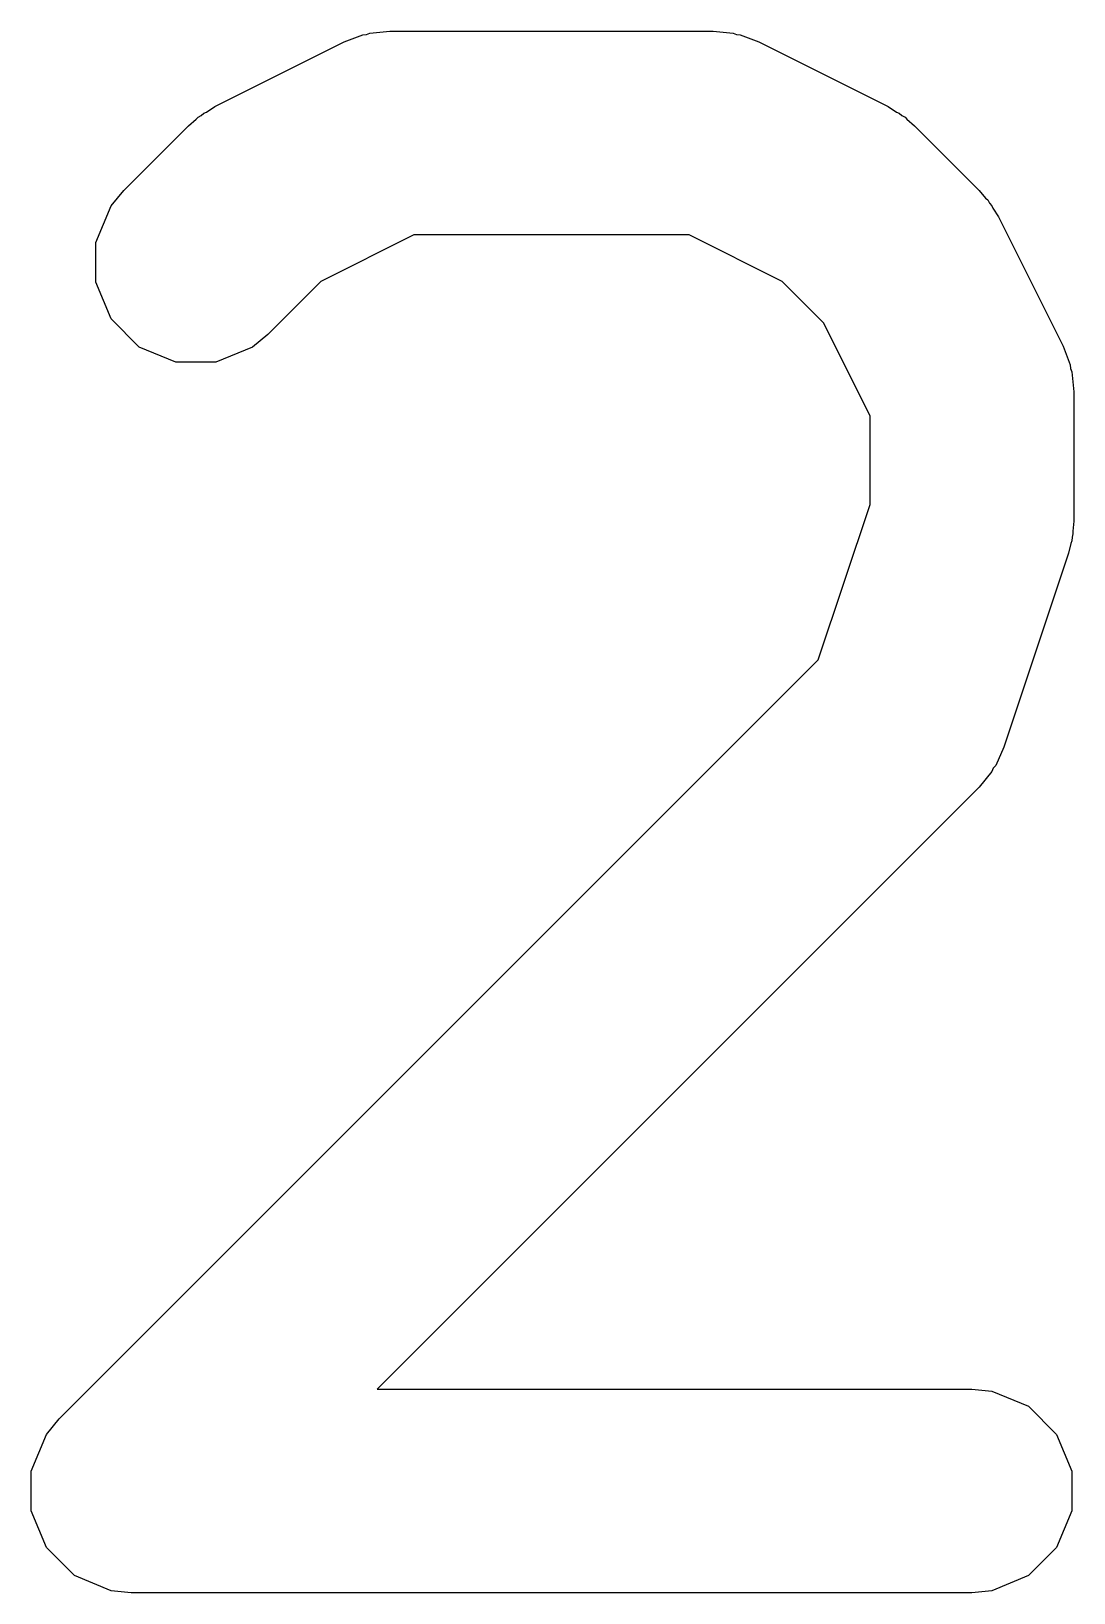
# Model space of a CAD drawing. Header units: millimetres. Extents: x 129 to 276, y -185 to -58.
# Drawn here: x 249.522 to 250.289, y -84.63 to -83.48 of the extents above; entities that cross this region are included whole.
import ezdxf

# ---------------------------------------------------------------- set-up
doc = ezdxf.new("R2010")
doc.units = ezdxf.units.MM
doc.layers.add('F.Fab', color=9, linetype='CONTINUOUS', true_color=0xafafaf)

msp = doc.modelspace()

# ---------------------------------------------------------------- linework, layer by layer
at = {"layer": 'F.Fab', "linetype": 'CONTINUOUS'}
for p, q in [((249.656935, -83.535356), (249.752173, -83.487737)), ((249.752173, -83.487737), (249.765904, -83.482482)), ((249.765904, -83.482482), (249.768593, -83.48229)), ((249.768593, -83.48229), (249.771082, -83.48126)), ((249.771082, -83.48126), (249.785714, -83.479819)), ((249.785714, -83.479819), (250.023809, -83.479819)), ((250.023809, -83.479819), (250.038441, -83.48126)), ((250.038441, -83.48126), (250.04093, -83.482291)), ((250.04093, -83.482291), (250.043618, -83.482482)), ((250.043618, -83.482482), (250.05735, -83.487737)), ((250.05735, -83.487737), (250.152588, -83.535356)), ((249.650635, -83.53932), (249.656935, -83.535356)), ((250.152588, -83.535356), (250.158887, -83.53932)), ((249.637443, -83.549405), (249.643192, -83.544686)), ((249.643192, -83.544686), (249.644492, -83.543188)), ((249.644492, -83.543188), (249.646751, -83.541766)), ((249.646751, -83.541766), (249.648808, -83.540078)), ((249.648808, -83.540078), (249.650635, -83.53932)), ((250.158887, -83.53932), (250.160715, -83.540078)), ((250.160715, -83.540078), (250.162771, -83.541766)), ((250.162771, -83.541766), (250.165031, -83.543188)), ((250.165031, -83.543188), (250.16633, -83.544686)), ((250.16633, -83.544686), (250.17208, -83.549405)), ((249.589824, -83.597024), (249.637443, -83.549405)), ((250.17208, -83.549405), (250.219699, -83.597024)), ((249.580497, -83.608389), (249.589824, -83.597024)), ((250.219699, -83.597024), (250.224417, -83.602773)), ((250.224417, -83.602773), (250.225916, -83.604073)), ((250.225916, -83.604073), (250.227337, -83.606332)), ((249.569298, -83.635426), (249.580497, -83.608389)), ((250.227337, -83.606332), (250.229026, -83.608389)), ((250.229026, -83.608389), (250.229783, -83.610216)), ((250.229783, -83.610216), (250.233748, -83.616516)), ((250.233748, -83.616516), (250.281367, -83.711754)), ((249.569298, -83.664688), (249.569298, -83.635426)), ((249.803419, -83.629819), (249.734903, -83.664077)), ((250.006104, -83.629819), (249.803419, -83.629819)), ((250.07462, -83.664077), (250.006104, -83.629819)), ((249.580497, -83.691725), (249.569298, -83.664688)), ((249.734903, -83.664077), (249.69589, -83.70309)), ((250.105027, -83.694484), (250.07462, -83.664077)), ((249.601189, -83.712417), (249.580497, -83.691725)), ((250.139285, -83.763), (250.105027, -83.694484)), ((249.69589, -83.70309), (249.684525, -83.712417)), ((249.628226, -83.723616), (249.601189, -83.712417)), ((249.684525, -83.712417), (249.657488, -83.723616)), ((250.281367, -83.711754), (250.286622, -83.725485)), ((249.657488, -83.723616), (249.628226, -83.723616)), ((250.286622, -83.725485), (250.286813, -83.728174)), ((250.286813, -83.728174), (250.287844, -83.730663)), ((250.287844, -83.730663), (250.289285, -83.745295)), ((250.289285, -83.745295), (250.289285, -83.840533)), ((250.139285, -83.828363), (250.139285, -83.763)), ((250.101113, -83.942876), (250.139285, -83.828363)), ((250.289285, -83.840533), (250.288555, -83.847939)), ((250.287085, -83.856995), (250.285436, -83.864251)), ((250.287844, -83.855165), (250.287085, -83.856995)), ((250.288105, -83.852511), (250.287844, -83.855165)), ((250.288696, -83.849914), (250.288105, -83.852511)), ((250.288555, -83.847939), (250.288696, -83.849914)), ((250.285436, -83.864251), (250.237817, -84.007107)), ((249.542205, -84.501786), (250.101113, -83.942876)), ((250.237817, -84.007107), (250.231823, -84.020533)), ((250.229027, -84.025058), (250.219699, -84.036423)), ((250.230058, -84.022567), (250.229027, -84.025058)), ((250.231823, -84.020533), (250.230058, -84.022567)), ((250.219699, -84.036423), (249.776304, -84.479819)), ((249.776304, -84.479819), (250.214285, -84.479819)), ((250.214285, -84.479819), (250.228917, -84.48126)), ((250.228917, -84.48126), (250.255953, -84.492459)), ((249.532878, -84.513151), (249.542205, -84.501786)), ((250.255953, -84.492459), (250.276645, -84.513151)), ((249.521679, -84.540187), (249.532878, -84.513151)), ((250.276645, -84.513151), (250.287844, -84.540187)), ((249.521679, -84.569451), (249.521679, -84.540187)), ((250.287844, -84.540187), (250.287844, -84.569451)), ((249.532878, -84.596487), (249.521679, -84.569451)), ((250.287844, -84.569451), (250.276645, -84.596487)), ((249.55357, -84.617179), (249.532878, -84.596487)), ((250.276645, -84.596487), (250.255953, -84.617179)), ((249.580606, -84.628378), (249.55357, -84.617179)), ((249.595238, -84.629819), (249.580606, -84.628378)), ((250.228917, -84.628378), (250.214285, -84.629819)), ((250.255953, -84.617179), (250.228917, -84.628378)), ((250.214285, -84.629819), (249.595238, -84.629819))]:
    msp.add_line(p, q, dxfattribs=at)

doc.saveas('drawing.dxf')
